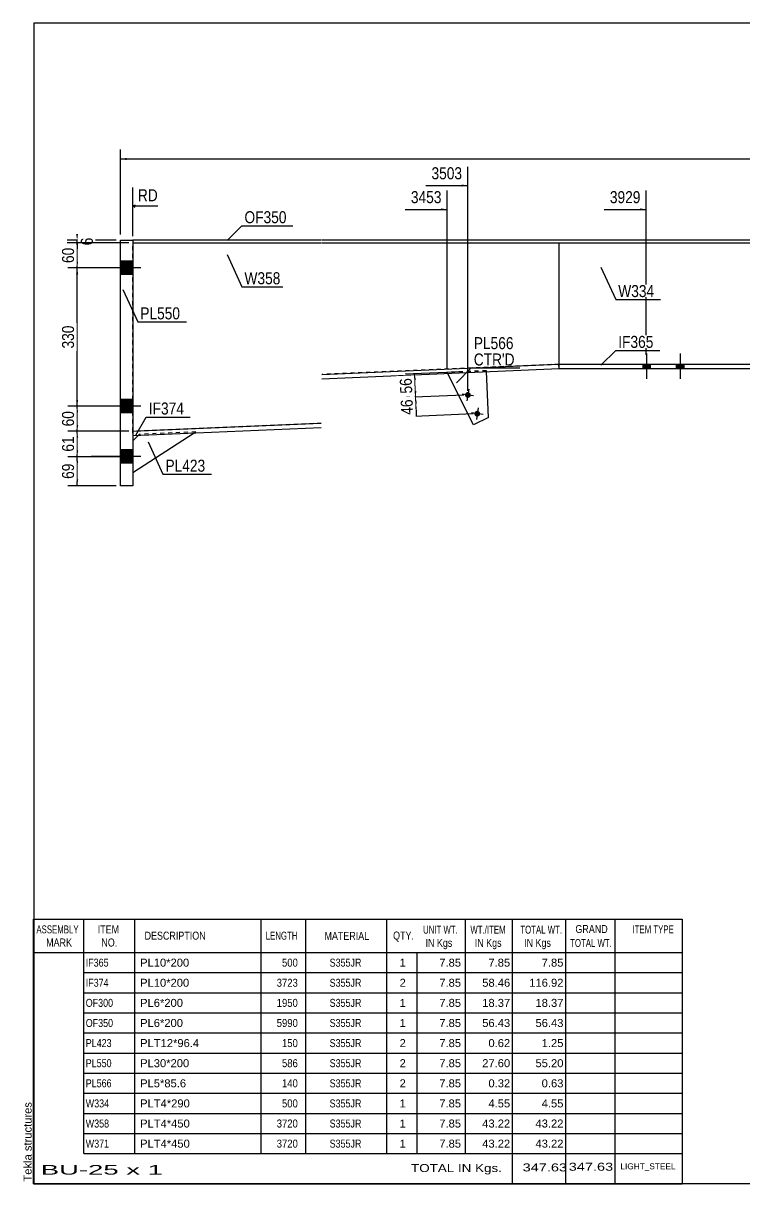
# Model space of a CAD drawing. Header units: millimetres. Extents: x -26 to 376, y -202 to 75.
# Drawn here: x -26.2 to 146.2, y -202.1 to 74.9 of the extents above; entities that cross this region are included whole.
import ezdxf

# ---------------------------------------------------------------- set-up
doc = ezdxf.new("R2010")
doc.units = ezdxf.units.MM
doc.linetypes.add('DXK_LINE_DOT1', pattern=[1.8814, 0.9407, -0.9407])
doc.styles.add('Arial', font='ARIAL.TTF', dxfattribs={"height": 0.2})
doc.styles.add('Arial Narrow', font='ARIALN.TTF', dxfattribs={"height": 0.2})

# ---------------------------------------------------------------- blocks, each defined once
blk = doc.blocks.new('Unknown-626980282-1210')
at = {"color": 5, "linetype": 'Continuous'}
for p, q in [((376.3, 74.91), (-23.7, 74.91)), ((-23.7, 74.91), (-23.7, -202.09)), ((376.3, -202.09), (376.3, 74.91)), ((-23.7, -202.09), (376.3, -202.09))]:
    blk.add_line(p, q, dxfattribs=at)
at = {"color": 174, "linetype": 'Continuous', "style": 'Arial'}
blk.add_text('Tekla structures', height=1.9102, rotation=90, dxfattribs=at).set_placement((-24.2, -201.59))
blk = doc.blocks.new('Part-626980282-1392 - 1231')
at = {"color": 2, "linetype": 'Continuous'}
for p, q in [((0, 23.1), (0, 22.5)), ((44.99, 23.1), (0, 23.1)), ((0, 22.5), (44.99, 22.5)), ((208.44, 23.1), (45.09, 23.1)), ((45.09, 22.5), (208.44, 22.5)), ((238.54, 23.1), (208.54, 23.1)), ((208.54, 22.5), (238.54, 22.5)), ((238.54, 22.5), (238.54, 23.1))]:
    blk.add_line(p, q, dxfattribs=at)
blk = doc.blocks.new('Part-626980282-1250 - 1231')
at = {"color": 7, "linetype": 'DXK_LINE_DOT1'}
for p, q in [((0, -22.5), (0, 22.5)), ((0, 22.5), (44.99, 22.5)), ((45.09, 22.5), (101.76, 22.5)), ((101.76, -6.5), (45.09, -8.94)), ((44.99, -20.56), (0, -22.5))]:
    blk.add_line(p, q, dxfattribs=at)
at = {"color": 2, "linetype": 'Continuous'}
blk.add_line((101.76, 22.5), (101.76, -6.5), dxfattribs=at)
blk = doc.blocks.new('Part-626980282-1294 - 1231')
at = {"color": 2, "linetype": 'Continuous'}
for p, q in [((101.76, -6.5), (101.76, -7.5)), ((101.76, -6.5), (151.76, -6.5)), ((101.76, -7.5), (151.76, -7.5)), ((151.76, -6.5), (151.76, -7.5))]:
    blk.add_line(p, q, dxfattribs=at)
blk = doc.blocks.new('Part-626980282-1387 - 1231')
at = {"color": 2, "linetype": 'Continuous'}
for p, q in [((101.76, 22.5), (101.76, -6.5)), ((151.76, 22.5), (151.76, -6.5))]:
    blk.add_line(p, q, dxfattribs=at)
at = {"color": 7, "linetype": 'DXK_LINE_DOT1'}
for p, q in [((101.76, 22.5), (151.76, 22.5)), ((101.76, -6.5), (151.76, -6.5))]:
    blk.add_line(p, q, dxfattribs=at)
blk = doc.blocks.new('Part-626980282-1299 - 1231')
at = {"color": 2, "linetype": 'Continuous'}
for p, q in [((45.09, -8.94), (101.76, -6.5)), ((45.09, -9.94), (101.8, -7.5)), ((101.8, -7.5), (101.76, -6.5)), ((0, -22.5), (44.99, -20.56)), ((0.04, -23.5), (44.99, -21.57)), ((0.04, -23.5), (0, -22.5))]:
    blk.add_line(p, q, dxfattribs=at)
blk = doc.blocks.new('Part-626980282-1459 - 1231')
at = {"color": 7, "linetype": 'DXK_LINE_DOT1'}
for p, q in [((84.45, -8.04), (75.09, -8.45)), ((84.46, -8.24), (84.45, -8.04)), ((75.18, -8.64), (75.09, -8.45))]:
    blk.add_line(p, q, dxfattribs=at)
at = {"color": 2, "linetype": 'Continuous'}
for p, q in [((84.93, -19.19), (84.46, -8.24)), ((81.35, -20.98), (75.18, -8.64)), ((84.93, -19.19), (81.35, -20.98))]:
    blk.add_line(p, q, dxfattribs=at)
blk = doc.blocks.new('Part-626980282-1465 - 1231')
at = {"color": 2, "linetype": 'Continuous'}
for p, q in [((-3, 23.1), (0, 23.1)), ((-3, -35.5), (-3, 23.1)), ((0, 23.1), (0, -35.5)), ((0, -35.5), (-3, -35.5))]:
    blk.add_line(p, q, dxfattribs=at)
blk = doc.blocks.new('Part-626980282-1468 - 1231')
at = {"color": 2, "linetype": 'Continuous'}
for p, q in [((0, -32.3), (14.65, -22.87)), ((0, -24.8), (1.3, -23.44))]:
    blk.add_line(p, q, dxfattribs=at)
at = {"color": 7, "linetype": 'DXK_LINE_DOT1'}
for p, q in [((0, -24.8), (0, -32.3)), ((1.3, -23.44), (1.5, -23.24)), ((14.99, -22.66), (1.5, -23.24)), ((14.65, -22.87), (14.99, -22.66))]:
    blk.add_line(p, q, dxfattribs=at)
blk = doc.blocks.new('Bolt-626980282-1470 - 1231')
at = {"linetype": 'Continuous'}
for points in [[(123.66, -6.5), (121.86, -6.5), (121.86, -7.5), (123.66, -7.5)], [(123.66, -6.5), (121.86, -6.5), (121.86, -7.5), (123.66, -7.5)], [(131.66, -6.5), (129.86, -6.5), (129.86, -7.5), (131.66, -7.5)], [(131.66, -6.5), (129.86, -6.5), (129.86, -7.5), (131.66, -7.5)]]:
    blk.add_hatch(color=3, dxfattribs=at).paths.add_polyline_path(points)
at = {"color": 3, "linetype": 'Continuous'}
for p, q in [((122.76, -9.95), (122.76, -3.95)), ((122.76, -9.95), (122.76, -3.95)), ((130.76, -9.95), (130.76, -3.95)), ((130.76, -9.95), (130.76, -3.95)), ((121.86, -7.5), (121.86, -6.5)), ((121.86, -7.5), (121.86, -6.5)), ((123.66, -7.5), (123.66, -6.5)), ((123.66, -7.5), (123.66, -6.5)), ((129.86, -7.5), (129.86, -6.5)), ((129.86, -7.5), (129.86, -6.5)), ((131.66, -7.5), (131.66, -6.5)), ((131.66, -7.5), (131.66, -6.5))]:
    blk.add_line(p, q, dxfattribs=at)
blk = doc.blocks.new('Bolt-626980282-1476 - 1231')
at = {"linetype": 'Continuous'}
blk.add_hatch(color=3, dxfattribs=at).paths.add_polyline_path([(82.94, -18.41, -1), (81.56, -18.19, -1)])
at = {"color": 3, "linetype": 'Continuous'}
for p, q in [((83.63, -18.52), (80.86, -18.08)), ((82.47, -16.92), (82.03, -19.68))]:
    blk.add_line(p, q, dxfattribs=at)
blk = doc.blocks.new('Bolt-626980282-1477 - 1231')
at = {"linetype": 'Continuous'}
blk.add_hatch(color=3, dxfattribs=at).paths.add_polyline_path([(80.7, -13.94, -1), (79.32, -13.72, -1)])
at = {"color": 3, "linetype": 'Continuous'}
for p, q in [((81.39, -14.05), (78.63, -13.61)), ((80.23, -12.44), (79.79, -15.21))]:
    blk.add_line(p, q, dxfattribs=at)
blk = doc.blocks.new('Bolt-626980282-1481 - 1231')
at = {"linetype": 'Continuous'}
for points in [[(-3, 18.1), (-3, 14.9), (0, 14.9), (0, 18.1)], [(-3, 18.1), (-3, 14.9), (0, 14.9), (0, 18.1)], [(-3, -14.9), (-3, -18.1), (0, -18.1), (0, -14.9)], [(-3, -14.9), (-3, -18.1), (0, -18.1), (0, -14.9)], [(-3, -26.9), (-3, -30.1), (0, -30.1), (0, -26.9)], [(-3, -26.9), (-3, -30.1), (0, -30.1), (0, -26.9)]]:
    blk.add_hatch(color=3, dxfattribs=at).paths.add_polyline_path(points)
at = {"color": 3, "linetype": 'Continuous'}
for p, q in [((0, 18.1), (-3, 18.1)), ((0, 18.1), (-3, 18.1)), ((1.9, 16.5), (-10, 16.5)), ((1.9, 16.5), (-10, 16.5)), ((0, 14.9), (-3, 14.9)), ((0, 14.9), (-3, 14.9)), ((1.9, -16.5), (-10, -16.5)), ((1.9, -16.5), (-10, -16.5)), ((0, -14.9), (-3, -14.9)), ((0, -14.9), (-3, -14.9)), ((0, -18.1), (-3, -18.1)), ((0, -18.1), (-3, -18.1)), ((0, -26.9), (-3, -26.9)), ((0, -26.9), (-3, -26.9)), ((1.9, -28.5), (-10, -28.5)), ((1.9, -28.5), (-10, -28.5)), ((0, -30.1), (-3, -30.1)), ((0, -30.1), (-3, -30.1))]:
    blk.add_line(p, q, dxfattribs=at)
blk = doc.blocks.new('StraightDimension-626980282-3148 - 1231')
at = {"linetype": 'Continuous'}
blk.add_hatch(color=7, dxfattribs=at).paths.add_polyline_path([(121.12, 30.71), (122.62, 30.46), (121.12, 30.21)])
at = {"color": 7, "linetype": 'Continuous'}
for p, q in [((122.62, -4.23), (122.62, 34.96)), ((112.56, 30.46), (122.62, 30.46))]:
    blk.add_line(p, q, dxfattribs=at)
at = {"color": 0}
blk.add_wipeout([(121.84, 31.36), (121.84, 35.56), (113.33, 35.56), (113.33, 31.36)], dxfattribs=at)
at = {"color": 3, "style": 'Arial Narrow'}
blk.add_text('3929', height=2.863, dxfattribs=at).set_placement((113.93, 31.96))
blk = doc.blocks.new('StraightDimension-626980282-4174 - 1231')
at = {"linetype": 'Continuous'}
for points in [[(-13.57, -24), (-13.32, -22.5), (-13.07, -24)], [(-13.07, -27.06), (-13.32, -28.56), (-13.57, -27.06)]]:
    blk.add_hatch(color=7, dxfattribs=at).paths.add_polyline_path(points)
at = {"color": 7, "linetype": 'Continuous'}
for p, q in [((-1, -22.5), (-15.57, -22.5)), ((-13.32, -28.56), (-13.32, -22.5)), ((-1, -28.56), (-15.57, -28.56))]:
    blk.add_line(p, q, dxfattribs=at)
at = {"color": 0}
blk.add_wipeout([(-13.47, -23.1), (-17.67, -23.1), (-17.67, -27.96), (-13.47, -27.96)], dxfattribs=at)
at = {"color": 3, "style": 'Arial Narrow'}
blk.add_text('61', height=2.863, rotation=90.0002, dxfattribs=at).set_placement((-14.07, -27.36))
blk = doc.blocks.new('StraightDimension-626980282-4172 - 1231')
at = {"linetype": 'Continuous'}
for points in [[(-13.57, 15), (-13.32, 16.5), (-13.07, 15)], [(-13.07, -15), (-13.32, -16.5), (-13.57, -15)]]:
    blk.add_hatch(color=7, dxfattribs=at).paths.add_polyline_path(points)
at = {"color": 7, "linetype": 'Continuous'}
for p, q in [((-1, 16.5), (-15.57, 16.5)), ((-13.32, -16.5), (-13.32, 16.5)), ((-1, -16.5), (-15.57, -16.5))]:
    blk.add_line(p, q, dxfattribs=at)
at = {"color": 0}
blk.add_wipeout([(-13.47, 3.34), (-17.67, 3.34), (-17.67, -3.34), (-13.47, -3.34)], dxfattribs=at)
at = {"color": 3, "style": 'Arial Narrow'}
blk.add_text('330', height=2.863, rotation=90.0002, dxfattribs=at).set_placement((-14.07, -2.74))
blk = doc.blocks.new('StraightDimension-626980282-4175 - 1231')
at = {"linetype": 'Continuous'}
for points in [[(-13.57, -30.06), (-13.32, -28.56), (-13.07, -30.06)], [(-13.07, -34), (-13.32, -35.5), (-13.57, -34)]]:
    blk.add_hatch(color=7, dxfattribs=at).paths.add_polyline_path(points)
at = {"color": 7, "linetype": 'Continuous'}
for p, q in [((-1, -28.56), (-15.57, -28.56)), ((-13.32, -35.5), (-13.32, -28.56)), ((-4, -35.5), (-15.57, -35.5))]:
    blk.add_line(p, q, dxfattribs=at)
at = {"color": 0}
blk.add_wipeout([(-13.47, -29.6), (-17.67, -29.6), (-17.67, -34.46), (-13.47, -34.46)], dxfattribs=at)
at = {"color": 3, "style": 'Arial Narrow'}
blk.add_text('69', height=2.863, rotation=90.0002, dxfattribs=at).set_placement((-14.07, -33.86))
blk = doc.blocks.new('StraightDimension-626980282-2323 - 1231')
at = {"linetype": 'Continuous'}
for points in [[(-1.5, 42.25), (-3, 42.5), (-1.5, 42.75)], [(348.23, 42.75), (349.73, 42.5), (348.23, 42.25)]]:
    blk.add_hatch(color=7, dxfattribs=at).paths.add_polyline_path(points)
at = {"color": 7, "linetype": 'Continuous'}
for p, q in [((-3, 24.5), (-3, 44.75)), ((349.73, 24.5), (349.73, 44.75)), ((-3, 42.5), (349.73, 42.5))]:
    blk.add_line(p, q, dxfattribs=at)
at = {"color": 0}
blk.add_wipeout([(177.62, 42.65), (177.62, 46.85), (169.11, 46.85), (169.11, 42.65)], dxfattribs=at)
at = {"color": 3, "style": 'Arial Narrow'}
blk.add_text('8000', height=2.863, dxfattribs=at).set_placement((169.71, 43.25))
blk = doc.blocks.new('StraightDimension-626980282-3150 - 1231')
at = {"linetype": 'Continuous'}
blk.add_hatch(color=7, dxfattribs=at).paths.add_polyline_path([(73.59, 30.71), (75.09, 30.46), (73.59, 30.21)])
at = {"color": 7, "linetype": 'Continuous'}
for p, q in [((75.09, -7.45), (75.09, 34.96)), ((65.02, 30.46), (75.09, 30.46))]:
    blk.add_line(p, q, dxfattribs=at)
at = {"color": 0, "linetype": 'Continuous'}
blk.add_wipeout([(6.53, 31.81), (6.53, 36.01), (0.59, 36.01), (0.59, 31.81)], dxfattribs=at)
at = {"color": 7, "linetype": 'Continuous'}
for p, q in [((0, 24.1), (0, 35.71)), ((0.5, 31.46), (0, 31.21)), ((0.5, 30.96), (0, 31.21)), ((5.93, 31.21), (0, 31.21))]:
    blk.add_line(p, q, dxfattribs=at)
at = {"color": 3, "linetype": 'Continuous', "style": 'Arial Narrow'}
blk.add_text('RD', height=2.863, dxfattribs=at).set_placement((1.19, 32.41))
at = {"color": 0}
blk.add_wipeout([(74.31, 31.36), (74.31, 35.56), (65.8, 35.56), (65.8, 31.36)], dxfattribs=at)
at = {"color": 3, "style": 'Arial Narrow'}
blk.add_text('3453', height=2.863, dxfattribs=at).set_placement((66.4, 31.96))
blk = doc.blocks.new('StraightDimension-626980282-2600 - 1231')
at = {"linetype": 'Continuous'}
for points in [[(67.1, -10.29), (67.29, -8.78), (67.6, -10.27)], [(67.71, -12.85), (67.53, -14.36), (67.21, -12.88)]]:
    blk.add_hatch(color=7, dxfattribs=at).paths.add_polyline_path(points)
at = {"color": 7, "linetype": 'Continuous'}
for p, q in [((78.77, -8.29), (65.04, -8.88)), ((67.53, -14.36), (67.29, -8.78)), ((79.01, -13.87), (65.28, -14.46))]:
    blk.add_line(p, q, dxfattribs=at)
at = {"color": 0}
blk.add_wipeout([(67.15, -9.15), (62.96, -9.33), (63.16, -14.19), (67.36, -14.01)], dxfattribs=at)
at = {"color": 3, "style": 'Arial Narrow'}
blk.add_text('56', height=2.863, rotation=92.4639, dxfattribs=at).set_placement((66.73, -13.43))
blk = doc.blocks.new('StraightDimension-626980282-2601 - 1231')
at = {"linetype": 'Continuous'}
for points in [[(67.34, -15.87), (67.53, -14.36), (67.84, -15.85)], [(67.91, -17.41), (67.72, -18.92), (67.41, -17.44)]]:
    blk.add_hatch(color=7, dxfattribs=at).paths.add_polyline_path(points)
at = {"color": 7, "linetype": 'Continuous'}
for p, q in [((79.01, -13.87), (65.28, -14.46)), ((67.72, -18.92), (67.53, -14.36)), ((81.25, -18.34), (65.47, -19.02))]:
    blk.add_line(p, q, dxfattribs=at)
at = {"color": 0}
blk.add_wipeout([(67.37, -14.22), (63.17, -14.41), (63.38, -19.26), (67.58, -19.08)], dxfattribs=at)
at = {"color": 3, "style": 'Arial Narrow'}
blk.add_text('46', height=2.863, rotation=92.4639, dxfattribs=at).set_placement((66.95, -18.5))
blk = doc.blocks.new('StraightDimension-626980282-4173 - 1231')
at = {"linetype": 'Continuous'}
for points in [[(-13.57, -18), (-13.32, -16.5), (-13.07, -18)], [(-13.07, -21), (-13.32, -22.5), (-13.57, -21)]]:
    blk.add_hatch(color=7, dxfattribs=at).paths.add_polyline_path(points)
at = {"color": 7, "linetype": 'Continuous'}
for p, q in [((-1, -16.5), (-15.57, -16.5)), ((-13.32, -22.5), (-13.32, -16.5)), ((-1, -22.5), (-15.57, -22.5))]:
    blk.add_line(p, q, dxfattribs=at)
at = {"color": 0}
blk.add_wipeout([(-13.47, -17.07), (-17.67, -17.07), (-17.67, -21.93), (-13.47, -21.93)], dxfattribs=at)
at = {"color": 3, "style": 'Arial Narrow'}
blk.add_text('60', height=2.863, rotation=90.0002, dxfattribs=at).set_placement((-14.07, -21.33))
blk = doc.blocks.new('StraightDimension-626980282-3149 - 1231')
at = {"linetype": 'Continuous'}
blk.add_hatch(color=7, dxfattribs=at).paths.add_polyline_path([(78.51, 36.41), (80.01, 36.16), (78.51, 35.91)])
at = {"color": 7, "linetype": 'Continuous'}
for p, q in [((80.01, -12.83), (80.01, 40.66)), ((69.95, 36.16), (80.01, 36.16))]:
    blk.add_line(p, q, dxfattribs=at)
at = {"color": 0}
blk.add_wipeout([(79.24, 37.06), (79.24, 41.26), (70.72, 41.26), (70.72, 37.06)], dxfattribs=at)
at = {"color": 3, "style": 'Arial Narrow'}
blk.add_text('3503', height=2.863, dxfattribs=at).set_placement((71.32, 37.66))
blk = doc.blocks.new('StraightDimension-626980282-4170 - 1231')
at = {"linetype": 'Continuous'}
for points in [[(-13.07, 24.6), (-13.32, 23.1), (-13.57, 24.6)], [(-13.57, 21), (-13.32, 22.5), (-13.07, 21)]]:
    blk.add_hatch(color=7, dxfattribs=at).paths.add_polyline_path(points)
at = {"color": 7, "linetype": 'Continuous'}
for p, q in [((-4, 23.1), (-15.72, 23.1)), ((-1, 22.5), (-15.72, 22.5)), ((-13.32, 22.5), (-13.32, 23.1))]:
    blk.add_line(p, q, dxfattribs=at)
at = {"color": 0}
blk.add_wipeout([(-8.97, 24.31), (-13.17, 24.31), (-13.17, 21.29), (-8.97, 21.29)], dxfattribs=at)
at = {"color": 3, "style": 'Arial Narrow'}
blk.add_text('6', height=2.86, rotation=90.0002, dxfattribs=at).set_placement((-9.57, 21.89))
blk = doc.blocks.new('StraightDimension-626980282-4171 - 1231')
at = {"linetype": 'Continuous'}
for points in [[(-13.57, 21), (-13.32, 22.5), (-13.07, 21)], [(-13.07, 18), (-13.32, 16.5), (-13.57, 18)]]:
    blk.add_hatch(color=7, dxfattribs=at).paths.add_polyline_path(points)
at = {"color": 7, "linetype": 'Continuous'}
for p, q in [((-1, 22.5), (-15.57, 22.5)), ((-13.32, 16.5), (-13.32, 22.5)), ((-1, 16.5), (-15.57, 16.5))]:
    blk.add_line(p, q, dxfattribs=at)
at = {"color": 0}
blk.add_wipeout([(-13.47, 21.93), (-17.67, 21.93), (-17.67, 17.07), (-13.47, 17.07)], dxfattribs=at)
at = {"color": 3, "style": 'Arial Narrow'}
blk.add_text('60', height=2.863, rotation=90.0002, dxfattribs=at).set_placement((-14.07, 17.67))
blk = doc.blocks.new('CBS_BOM-626980282-4219')
at = {"color": 7, "linetype": 'Continuous'}
for p, q in [((-23.73, -146.92), (-23.73, -138.92)), ((-23.72, -138.92), (131.19, -138.92)), ((-11.73, -146.92), (-11.73, -138.92)), ((0.46, -146.92), (0.46, -138.92)), ((30.63, -146.92), (30.63, -138.92)), ((41.31, -146.92), (41.31, -138.92)), ((60.62, -146.92), (60.62, -138.92)), ((79.42, -146.92), (79.42, -138.92)), ((90.64, -146.92), (90.64, -138.92)), ((103.42, -146.92), (103.42, -138.92)), ((115.17, -146.92), (115.17, -138.92)), ((131.2, -138.93), (131.19, -146.91)), ((-23.73, -146.92), (131.2, -146.92)), ((-23.73, -151.72), (-23.73, -146.92)), ((-11.73, -151.72), (-11.73, -146.92)), ((0.46, -151.72), (0.46, -146.92)), ((30.63, -151.72), (30.63, -146.92)), ((41.31, -151.72), (41.31, -146.92)), ((60.62, -151.72), (60.62, -146.92)), ((67.89, -151.72), (67.89, -146.92)), ((79.42, -151.72), (79.42, -146.92)), ((90.64, -151.72), (90.64, -146.92)), ((103.42, -151.72), (103.42, -146.92)), ((115.19, -151.72), (115.19, -146.92)), ((131.2, -146.93), (131.2, -151.72)), ((-23.73, -156.52), (-23.73, -151.72)), ((-11.73, -151.72), (131.19, -151.72)), ((-11.73, -156.52), (-11.73, -151.72)), ((0.46, -156.52), (0.46, -151.72)), ((30.63, -156.52), (30.63, -151.72)), ((41.31, -156.52), (41.31, -151.72)), ((60.62, -156.52), (60.62, -151.72)), ((67.89, -156.52), (67.89, -151.72)), ((79.42, -156.52), (79.42, -151.72)), ((90.64, -156.52), (90.64, -151.72)), ((103.42, -156.52), (103.42, -151.72)), ((115.19, -156.52), (115.19, -151.72)), ((131.2, -151.73), (131.2, -156.52)), ((-23.73, -161.32), (-23.73, -156.52)), ((-11.73, -156.52), (131.19, -156.52)), ((-11.73, -161.32), (-11.73, -156.52)), ((0.46, -161.32), (0.46, -156.52)), ((30.63, -161.32), (30.63, -156.52)), ((41.31, -161.32), (41.31, -156.52)), ((60.62, -161.32), (60.62, -156.52)), ((67.89, -161.32), (67.89, -156.52)), ((79.42, -161.32), (79.42, -156.52)), ((90.64, -161.32), (90.64, -156.52)), ((103.42, -161.32), (103.42, -156.52)), ((115.19, -161.32), (115.19, -156.52)), ((131.2, -156.53), (131.2, -161.32)), ((-23.73, -166.12), (-23.73, -161.32)), ((-11.73, -161.32), (131.19, -161.32)), ((-11.73, -166.12), (-11.73, -161.32)), ((0.46, -166.12), (0.46, -161.32)), ((30.63, -166.12), (30.63, -161.32)), ((41.31, -166.12), (41.31, -161.32)), ((60.62, -166.12), (60.62, -161.32)), ((67.89, -166.12), (67.89, -161.32)), ((79.42, -166.12), (79.42, -161.32)), ((90.64, -166.12), (90.64, -161.32)), ((103.42, -166.12), (103.42, -161.32)), ((115.19, -166.12), (115.19, -161.32)), ((131.2, -161.33), (131.2, -166.12)), ((-23.73, -170.92), (-23.73, -166.12)), ((-11.73, -166.12), (131.19, -166.12)), ((-11.73, -170.92), (-11.73, -166.12)), ((0.46, -170.92), (0.46, -166.12)), ((30.63, -170.92), (30.63, -166.12)), ((41.31, -170.92), (41.31, -166.12)), ((60.62, -170.92), (60.62, -166.12)), ((67.89, -170.92), (67.89, -166.12)), ((79.42, -170.92), (79.42, -166.12)), ((90.64, -170.92), (90.64, -166.12)), ((103.42, -170.92), (103.42, -166.12)), ((115.19, -170.92), (115.19, -166.12)), ((131.2, -166.13), (131.2, -170.92)), ((-23.73, -175.72), (-23.73, -170.92)), ((-11.73, -170.92), (131.19, -170.92)), ((-11.73, -175.72), (-11.73, -170.92)), ((0.46, -175.72), (0.46, -170.92)), ((30.63, -175.72), (30.63, -170.92)), ((41.31, -175.72), (41.31, -170.92)), ((60.62, -175.72), (60.62, -170.92)), ((67.89, -175.72), (67.89, -170.92)), ((79.42, -175.72), (79.42, -170.92)), ((90.64, -175.72), (90.64, -170.92)), ((103.42, -175.72), (103.42, -170.92)), ((115.19, -175.72), (115.19, -170.92)), ((131.2, -170.93), (131.2, -175.72)), ((-23.73, -180.52), (-23.73, -175.72)), ((-11.73, -175.72), (131.19, -175.72)), ((-11.73, -180.52), (-11.73, -175.72)), ((0.46, -180.52), (0.46, -175.72)), ((30.63, -180.52), (30.63, -175.72)), ((41.31, -180.52), (41.31, -175.72)), ((60.62, -180.52), (60.62, -175.72)), ((67.89, -180.52), (67.89, -175.72)), ((79.42, -180.52), (79.42, -175.72)), ((90.64, -180.52), (90.64, -175.72)), ((103.42, -180.52), (103.42, -175.72)), ((115.19, -180.52), (115.19, -175.72)), ((131.2, -175.73), (131.2, -180.52)), ((-23.73, -185.32), (-23.73, -180.52)), ((-11.73, -180.52), (131.19, -180.52)), ((-11.73, -185.32), (-11.73, -180.52)), ((0.46, -185.32), (0.46, -180.52)), ((30.63, -185.32), (30.63, -180.52)), ((41.31, -185.32), (41.31, -180.52)), ((60.62, -185.32), (60.62, -180.52)), ((67.89, -185.32), (67.89, -180.52)), ((79.42, -185.32), (79.42, -180.52)), ((90.64, -185.32), (90.64, -180.52)), ((103.42, -185.32), (103.42, -180.52)), ((115.19, -185.32), (115.19, -180.52)), ((131.2, -180.53), (131.2, -185.32)), ((-23.73, -190.12), (-23.73, -185.32)), ((-11.73, -185.32), (131.19, -185.32)), ((-11.73, -190.12), (-11.73, -185.32)), ((0.46, -190.12), (0.46, -185.32)), ((30.63, -190.12), (30.63, -185.32)), ((41.31, -190.12), (41.31, -185.32)), ((60.62, -190.12), (60.62, -185.32)), ((67.89, -190.12), (67.89, -185.32)), ((79.42, -190.12), (79.42, -185.32)), ((90.64, -190.12), (90.64, -185.32)), ((103.42, -190.12), (103.42, -185.32)), ((115.19, -190.12), (115.19, -185.32)), ((131.2, -185.33), (131.2, -190.12)), ((-23.73, -194.92), (-23.73, -190.12)), ((-11.73, -190.12), (131.19, -190.12)), ((-11.73, -194.92), (-11.73, -190.12)), ((0.46, -194.92), (0.46, -190.12)), ((30.63, -194.92), (30.63, -190.12)), ((41.31, -194.92), (41.31, -190.12)), ((60.62, -194.92), (60.62, -190.12)), ((67.89, -194.92), (67.89, -190.12)), ((79.42, -194.92), (79.42, -190.12)), ((90.64, -194.92), (90.64, -190.12)), ((103.42, -194.92), (103.42, -190.12)), ((115.19, -194.92), (115.19, -190.12)), ((131.2, -190.13), (131.2, -194.92)), ((-23.73, -202.12), (-23.73, -194.94)), ((-11.73, -194.92), (131.19, -194.92)), ((90.64, -202.12), (90.64, -194.94)), ((103.42, -202.12), (103.42, -194.94)), ((115.23, -202.12), (115.23, -194.94)), ((131.2, -194.92), (131.2, -202.12)), ((-23.73, -202.12), (131.2, -202.12))]:
    blk.add_line(p, q, dxfattribs=at)
at = {"color": 3, "linetype": 'Continuous', "style": 'Arial'}
for s, height, width, p in [('ASSEMBLY', 1.91, 0.7, (-23.05, -142.35)), ('ITEM', 1.91, 0.8, (-8.4, -142.35)), ('UNIT WT.', 1.91, 0.7, (69.31, -142.42)), ('WT./ITEM', 1.91, 0.7, (80.61, -142.42)), ('TOTAL WT.', 1.91, 0.7, (92.54, -142.42)), ('GRAND', 1.91, 0.8, (105.7, -142.26)), ('ITEM TYPE', 1.91, 0.7, (119.33, -142.34)), ('MARK', 1.91, 0.8, (-20.73, -145.48)), ('NO.', 1.91, 0.8, (-7.54, -145.48)), ('DESCRIPTION', 1.9102, 0.8, (2.79, -143.85)), ('LENGTH', 1.91, 0.7, (31.73, -143.85)), ('MATERIAL', 1.91, 0.8, (45.76, -143.9)), ('QTY.', 1.91, 0.8, (62.15, -143.82)), ('IN Kgs', 1.91, 0.8, (69.89, -145.56)), ('IN Kgs', 1.91, 0.8, (81.65, -145.56)), ('IN Kgs', 1.91, 0.8, (93.44, -145.56)), ('TOTAL WT.', 1.91, 0.7, (104.44, -145.6))]:
    blk.add_text(s, height=height, dxfattribs=dict(at, width=width)).set_placement(p)
at = {"color": 7, "linetype": 'Continuous', "style": 'Arial'}
for s, width, p in [('IF365', 0.8, (-11.27, -150.29)), ('500', 0.85, (35.61, -150.29)), ('S355JR', 0.8, (46.99, -150.29)), ('IF374', 0.8, (-11.27, -155.09)), ('3723', 0.85, (34.35, -155.09)), ('S355JR', 0.8, (46.99, -155.09)), ('OF300', 0.8, (-11.27, -159.89)), ('1950', 0.85, (34.35, -159.89)), ('S355JR', 0.8, (46.99, -159.89)), ('OF350', 0.8, (-11.27, -164.69)), ('5990', 0.85, (34.35, -164.69)), ('S355JR', 0.8, (46.99, -164.69)), ('PL423', 0.8, (-11.27, -169.49)), ('150', 0.85, (35.61, -169.49)), ('S355JR', 0.8, (46.99, -169.49)), ('PL550', 0.8, (-11.27, -174.29)), ('586', 0.85, (35.61, -174.29)), ('S355JR', 0.8, (46.99, -174.29)), ('PL566', 0.8, (-11.27, -179.09)), ('140', 0.85, (35.61, -179.09)), ('S355JR', 0.8, (46.99, -179.09)), ('W334', 0.8, (-11.27, -183.89)), ('500', 0.85, (35.61, -183.89)), ('S355JR', 0.8, (46.99, -183.89)), ('W358', 0.8, (-11.27, -188.69)), ('3720', 0.85, (34.35, -188.69)), ('S355JR', 0.8, (46.99, -188.69)), ('W371', 0.8, (-11.27, -193.49)), ('3720', 0.85, (34.35, -193.49)), ('S355JR', 0.8, (46.99, -193.49))]:
    blk.add_text(s, height=1.91, dxfattribs=dict(at, width=width)).set_placement(p)
for s, p in [('PL10*200', (1.72, -150.29)), ('1', (63.71, -150.29)), ('7.85', (73.18, -150.29)), ('7.85', (84.92, -150.29)), ('7.85', (97.64, -150.29)), ('PL10*200', (1.72, -155.09)), ('2', (63.71, -155.09)), ('7.85', (73.18, -155.09)), ('58.46', (83.44, -155.09)), ('116.92', (94.67, -155.09)), ('PL6*200', (1.72, -159.89)), ('1', (63.71, -159.89)), ('7.85', (73.18, -159.89)), ('18.37', (83.44, -159.89)), ('18.37', (96.16, -159.89)), ('PL6*200', (1.72, -164.69)), ('1', (63.71, -164.69)), ('7.85', (73.18, -164.69)), ('56.43', (83.44, -164.69)), ('56.43', (96.16, -164.69)), ('PLT12*96.4', (1.72, -169.49)), ('2', (63.71, -169.49)), ('7.85', (73.18, -169.49)), ('0.62', (84.92, -169.49)), ('1.25', (97.64, -169.49)), ('PL30*200', (1.72, -174.29)), ('2', (63.71, -174.29)), ('7.85', (73.18, -174.29)), ('27.60', (83.44, -174.29)), ('55.20', (96.16, -174.29)), ('PL5*85.6', (1.72, -179.09)), ('2', (63.71, -179.09)), ('7.85', (73.18, -179.09)), ('0.32', (84.92, -179.09)), ('0.63', (97.64, -179.09)), ('PLT4*290', (1.72, -183.89)), ('1', (63.71, -183.89)), ('7.85', (73.18, -183.89)), ('4.55', (84.92, -183.89)), ('4.55', (97.64, -183.89)), ('PLT4*450', (1.72, -188.69)), ('1', (63.71, -188.69)), ('7.85', (73.18, -188.69)), ('43.22', (83.44, -188.69)), ('43.22', (96.16, -188.69)), ('PLT4*450', (1.72, -193.49)), ('1', (63.71, -193.49)), ('7.85', (73.18, -193.49)), ('43.22', (83.44, -193.49)), ('43.22', (96.16, -193.49))]:
    blk.add_text(s, height=1.91, dxfattribs=at).set_placement(p)
at = {"color": 6, "linetype": 'Continuous', "style": 'Arial'}
for s, height, width, p in [('BU-25 x 1', 2.292, 2.05, (-22.01, -199.93)), ('TOTAL IN Kgs.', 1.9102, 1.2, (66.43, -199.32)), ('347.63', 1.91, 1.3, (93.09, -199.17)), ('347.63', 1.91, 1.3, (104.1, -199.01))]:
    blk.add_text(s, height=height, dxfattribs=dict(at, width=width)).set_placement(p)
blk.add_text('LIGHT_STEEL', height=1.4135, dxfattribs=at).set_placement((116.45, -198.66))
blk = doc.blocks.new('Mark-626980282-2752 - 1231')
at = {"color": 0}
blk.add_wipeout([(124.51, 9.54), (124.51, 12.54), (115.93, 12.54), (115.93, 9.54)], dxfattribs=at)
blk.add_wipeout([(124.51, 9.54), (124.51, 12.54), (115.93, 12.54), (115.93, 9.54)], dxfattribs=at)
at = {"color": 7, "linetype": 'Continuous'}
for p, q in [((111.79, 16.67), (115.33, 8.94)), ((115.33, 8.94), (126.01, 8.94))]:
    blk.add_line(p, q, dxfattribs=at)
at = {"color": 3, "style": 'Arial Narrow'}
blk.add_text('W334', height=2.863, dxfattribs=at).set_placement((115.93, 9.54))
blk = doc.blocks.new('Mark-626980282-2731 - 1231')
at = {"color": 0}
blk.add_wipeout([(35.24, 12.6), (35.24, 15.6), (26.65, 15.6), (26.65, 12.6)], dxfattribs=at)
blk.add_wipeout([(35.24, 12.6), (35.24, 15.6), (26.65, 15.6), (26.65, 12.6)], dxfattribs=at)
at = {"color": 7, "linetype": 'Continuous'}
for p, q in [((22.52, 19.74), (26.05, 12)), ((26.05, 12), (35.84, 12))]:
    blk.add_line(p, q, dxfattribs=at)
at = {"color": 3, "style": 'Arial Narrow'}
blk.add_text('W358', height=2.863, dxfattribs=at).set_placement((26.65, 12.6))
blk = doc.blocks.new('Mark-626980282-2737 - 1231')
at = {"color": 0}
blk.add_wipeout([(124.33, -2.59), (124.33, 0.41), (115.93, 0.41), (115.93, -2.59)], dxfattribs=at)
blk.add_wipeout([(124.33, -2.59), (124.33, 0.41), (115.93, 0.41), (115.93, -2.59)], dxfattribs=at)
at = {"color": 7, "linetype": 'Continuous'}
for p, q in [((111.79, -6.73), (115.33, -3.19)), ((115.33, -3.19), (125.83, -3.19))]:
    blk.add_line(p, q, dxfattribs=at)
at = {"color": 3, "style": 'Arial Narrow'}
blk.add_text('IF365', height=2.863, dxfattribs=at).set_placement((115.93, -2.59))
blk = doc.blocks.new('Mark-626980282-2740 - 1231')
at = {"color": 0}
blk.add_wipeout([(12.21, -18.49), (12.21, -15.49), (3.8, -15.49), (3.8, -18.49)], dxfattribs=at)
blk.add_wipeout([(12.21, -18.49), (12.21, -15.49), (3.8, -15.49), (3.8, -18.49)], dxfattribs=at)
at = {"color": 7, "linetype": 'Continuous'}
for p, q in [((0.7, -23.42), (3.2, -19.09)), ((3.2, -19.09), (13.71, -19.09))]:
    blk.add_line(p, q, dxfattribs=at)
at = {"color": 3, "style": 'Arial Narrow'}
blk.add_text('IF374', height=2.863, dxfattribs=at).set_placement((3.8, -18.49))
blk = doc.blocks.new('Mark-626980282-2755 - 1231')
at = {"color": 0}
blk.add_wipeout([(36.7, 27.17), (36.7, 30.17), (26.65, 30.17), (26.65, 27.17)], dxfattribs=at)
blk.add_wipeout([(36.7, 27.17), (36.7, 30.17), (26.65, 30.17), (26.65, 27.17)], dxfattribs=at)
at = {"color": 7, "linetype": 'Continuous'}
for p, q in [((22.52, 23.03), (26.05, 26.57)), ((26.05, 26.57), (38.2, 26.57))]:
    blk.add_line(p, q, dxfattribs=at)
at = {"color": 3, "style": 'Arial Narrow'}
blk.add_text('OF350', height=2.863, dxfattribs=at).set_placement((26.65, 27.17))
blk = doc.blocks.new('Mark-626980282-2761 - 1231')
at = {"color": 0}
blk.add_wipeout([(90.93, -2.89), (90.93, 0.11), (81.42, 0.11), (81.42, -2.89)], dxfattribs=at)
blk.add_wipeout([(90.93, -2.89), (90.93, 0.11), (81.42, 0.11), (81.42, -2.89)], dxfattribs=at)
blk.add_wipeout([(91.18, -6.79), (91.18, -3.79), (81.42, -3.79), (81.42, -6.79)], dxfattribs=at)
blk.add_wipeout([(91.18, -6.79), (91.18, -3.79), (81.42, -3.79), (81.42, -6.79)], dxfattribs=at)
at = {"color": 7, "linetype": 'Continuous'}
for p, q in [((77.29, -10.93), (80.82, -7.39)), ((80.82, -7.39), (92.43, -7.39))]:
    blk.add_line(p, q, dxfattribs=at)
at = {"color": 3, "style": 'Arial Narrow'}
blk.add_text('PL566', height=2.863, dxfattribs=at).set_placement((81.42, -2.89))
at = {"color": 1, "style": 'Arial Narrow'}
blk.add_text("CTR'D", height=2.863, dxfattribs=at).set_placement((81.42, -6.79))
blk = doc.blocks.new('Mark-626980282-2770 - 1231')
at = {"color": 0}
blk.add_wipeout([(11.27, 4.22), (11.27, 7.22), (1.76, 7.22), (1.76, 4.22)], dxfattribs=at)
blk.add_wipeout([(11.27, 4.22), (11.27, 7.22), (1.76, 7.22), (1.76, 4.22)], dxfattribs=at)
at = {"color": 7, "linetype": 'Continuous'}
for p, q in [((-2.37, 11.35), (1.16, 3.62)), ((1.16, 3.62), (12.77, 3.62))]:
    blk.add_line(p, q, dxfattribs=at)
at = {"color": 3, "style": 'Arial Narrow'}
blk.add_text('PL550', height=2.863, dxfattribs=at).set_placement((1.76, 4.22))
blk = doc.blocks.new('Mark-626980282-2773 - 1231')
at = {"color": 0}
blk.add_wipeout([(17.27, -32.14), (17.27, -29.14), (7.77, -29.14), (7.77, -32.14)], dxfattribs=at)
blk.add_wipeout([(17.27, -32.14), (17.27, -29.14), (7.77, -29.14), (7.77, -32.14)], dxfattribs=at)
at = {"color": 7, "linetype": 'Continuous'}
for p, q in [((3.63, -25), (7.17, -32.74)), ((7.17, -32.74), (18.77, -32.74))]:
    blk.add_line(p, q, dxfattribs=at)
at = {"color": 3, "style": 'Arial Narrow'}
blk.add_text('PL423', height=2.863, dxfattribs=at).set_placement((7.77, -32.14))

msp = doc.modelspace()

# ---------------------------------------------------------------- block references
for name in ['Unknown-626980282-1210', 'Part-626980282-1465 - 1231', 'Part-626980282-1392 - 1231', 'Part-626980282-1250 - 1231', 'Part-626980282-1387 - 1231', 'Bolt-626980282-1481 - 1231', 'Bolt-626980282-1470 - 1231', 'Part-626980282-1299 - 1231', 'Part-626980282-1459 - 1231', 'Part-626980282-1294 - 1231', 'Bolt-626980282-1477 - 1231', 'Bolt-626980282-1476 - 1231', 'Part-626980282-1468 - 1231', 'CBS_BOM-626980282-4219']:
    msp.add_blockref(name, (0, 0))

# ---------------------------------------------------------------- next in the draw order: block references
for name in ['StraightDimension-626980282-3148 - 1231', 'StraightDimension-626980282-4172 - 1231', 'Mark-626980282-2740 - 1231', 'StraightDimension-626980282-4174 - 1231', 'Mark-626980282-2773 - 1231']:
    msp.add_blockref(name, (0, 0))

# ---------------------------------------------------------------- next in the draw order: block references
for name in ['StraightDimension-626980282-2323 - 1231', 'Mark-626980282-2752 - 1231', 'Mark-626980282-2737 - 1231', 'StraightDimension-626980282-4173 - 1231', 'StraightDimension-626980282-4175 - 1231']:
    msp.add_blockref(name, (0, 0))

# ---------------------------------------------------------------- next in the draw order: block references
msp.add_blockref('StraightDimension-626980282-3150 - 1231', (0, 0))

# ---------------------------------------------------------------- next in the draw order: block references
for name in ['Mark-626980282-2755 - 1231', 'StraightDimension-626980282-4170 - 1231', 'Mark-626980282-2731 - 1231', 'Mark-626980282-2770 - 1231', 'StraightDimension-626980282-2600 - 1231']:
    msp.add_blockref(name, (0, 0))

# ---------------------------------------------------------------- next in the draw order: block references
for name in ['StraightDimension-626980282-4171 - 1231', 'StraightDimension-626980282-2601 - 1231']:
    msp.add_blockref(name, (0, 0))

# ---------------------------------------------------------------- next in the draw order: block references
msp.add_blockref('StraightDimension-626980282-3149 - 1231', (0, 0))

# ---------------------------------------------------------------- next in the draw order: block references
msp.add_blockref('Mark-626980282-2761 - 1231', (0, 0))

doc.saveas('drawing.dxf')
